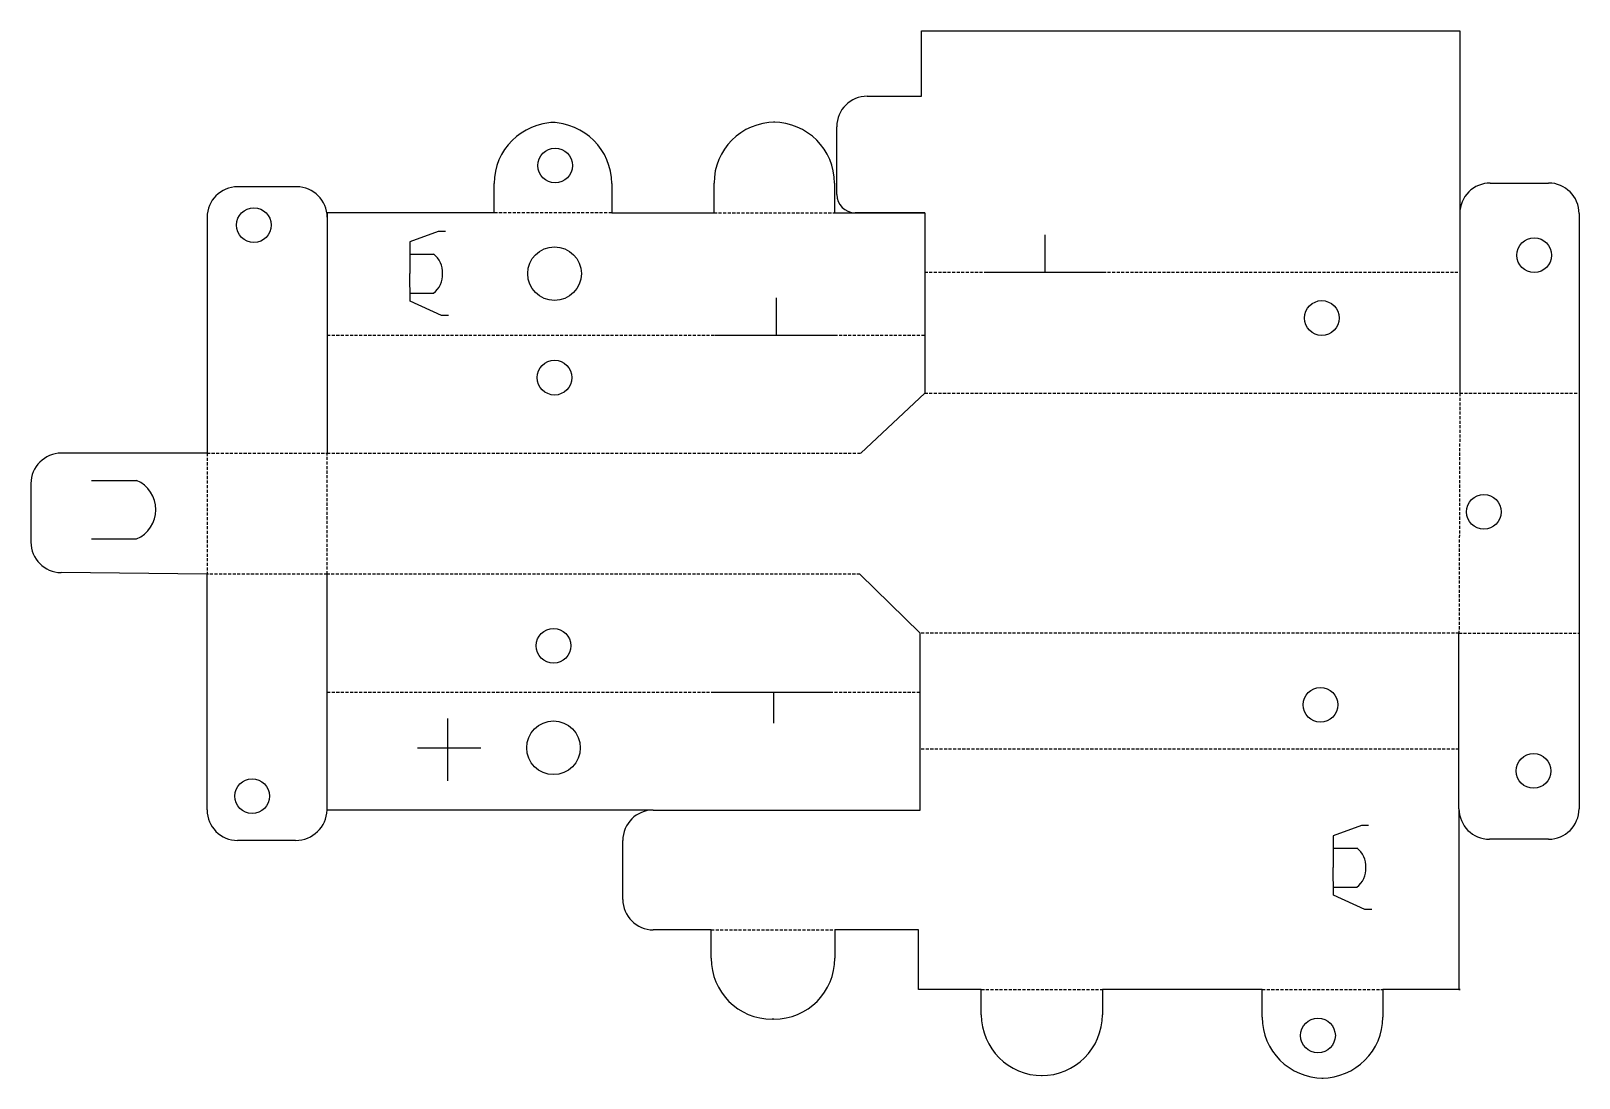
# Model space of a CAD drawing. Header units: millimetres. Extents: x -126 to 128, y -90 to 82.
import ezdxf

# ---------------------------------------------------------------- set-up
doc = ezdxf.new("R2010")
doc.units = ezdxf.units.MM
doc.linetypes.add('DASHED', pattern=[0.75, 0.5, -0.25])
doc.layers.get('0').update_dxf_attribs({"linetype": 'CONTINUOUS'})

msp = doc.modelspace()

# ---------------------------------------------------------------- linework, layer by layer
for p, q in [((19.82, 71.14), (19.82, 81.85)), ((19.82, 81.85), (108.14, 81.85)), ((108.14, 81.85), (108.14, 22.39)), ((10.9, 71.14), (19.82, 71.14)), ((-40.32, 66.8), (-41.03, 66.8)), ((-4.24, 66.86), (-4.47, 66.86)), ((5.9, 55.02), (5.9, 66.14)), ((-82.72, 56.27), (-92.43, 56.27)), ((-50.32, 52.02), (-50.32, 56.8)), ((-31.03, 56.8), (-31.03, 52.02)), ((-14.24, 52.02), (-14.24, 56.86)), ((5.53, 56.86), (5.53, 52.02)), ((113.14, 56.89), (122.7, 56.89)), ((-97.43, 51.27), (-97.43, 12.56)), ((-50.32, 52.02), (-77.72, 52.02)), ((-77.72, 52.02), (-77.72, 51.27)), ((-77.72, 51.27), (-77.72, 12.56)), ((-31.03, 52.02), (-14.24, 52.02)), ((5.53, 52.02), (20.33, 52.02)), ((20.33, 52.02), (8.9, 52.02)), ((20.33, 52.02), (20.33, 22.39)), ((108.14, 52.12), (108.14, 51.88)), ((127.7, 51.89), (127.7, -45.81)), ((-59.5, 48.95), (-64.13, 47.24)), ((-58.33, 48.95), (-59.5, 48.95)), ((40.11, 42.26), (40.11, 48.37)), ((-64.13, 47.24), (-64.13, 42.02)), ((-64.13, 45.24), (-60.29, 45.24)), ((-64.11, 37.52), (-64.13, 42.02)), ((30.42, 42.26), (49.81, 42.26)), ((-64.13, 38.81), (-60.29, 38.81)), ((-58.96, 35.13), (-64.11, 37.52)), ((-4.01, 31.91), (-4.01, 38.07)), ((-57.83, 35.13), (-58.96, 35.13)), ((-14.09, 31.91), (5.6, 31.91)), ((20.33, 22.39), (9.86, 12.56)), ((-97.43, 12.56), (-121.33, 12.56)), ((-116.4, 8.08), (-109, 8.08)), ((-126.33, 7.56), (-126.33, -2.05)), ((-116.4, -1.52), (-109, -1.52)), ((-97.43, -7.31), (-121.38, -7.05)), ((-97.43, -46), (-97.43, -7.31)), ((-77.72, -46), (-77.72, -7.31)), ((19.59, -16.96), (9.7, -7.31)), ((19.59, -46.01), (19.59, -16.96)), ((108, -45.81), (108, -17)), ((-14.14, -26.65), (5.16, -26.65)), ((-4.49, -26.65), (-4.49, -31.76)), ((-58, -31), (-58, -41.2)), ((-62.88, -35.8), (-52.5, -35.8)), ((-77.72, -46.01), (-77.72, -46)), ((-24.21, -46.01), (-77.72, -46.01)), ((-24.21, -46.01), (19.59, -46.01)), ((108, -45.81), (108, -75.49)), ((92, -48.53), (87.37, -50.25)), ((87.37, -50.25), (87.37, -55.46)), ((93.17, -48.53), (92, -48.53)), ((-82.9, -51), (-92.43, -51)), ((-29.21, -60.68), (-29.21, -51.01)), ((87.37, -52.25), (91.21, -52.25)), ((122.7, -50.81), (113, -50.81)), ((87.39, -59.97), (87.37, -55.46)), ((87.37, -58.68), (91.21, -58.68)), ((92.55, -62.36), (87.39, -59.97)), ((93.68, -62.36), (92.55, -62.36)), ((-14.72, -65.68), (-24.21, -65.68)), ((-14.72, -70.34), (-14.72, -65.68)), ((19.33, -65.68), (5.59, -65.68)), ((5.59, -65.68), (5.59, -70.34)), ((19.33, -75.49), (19.33, -65.68)), ((29.62, -75.49), (19.33, -75.49)), ((29.62, -79.6), (29.62, -75.49)), ((75.7, -75.49), (49.48, -75.49)), ((49.48, -75.49), (49.48, -79.6)), ((75.7, -80), (75.7, -75.49)), ((108.22, -75.49), (95.5, -75.49)), ((95.5, -75.49), (95.5, -80)), ((108, -75.49), (108.22, -75.49)), ((-4.41, -80.34), (-4.72, -80.34)), ((39.48, -89.6), (39.62, -89.6)), ((85.5, -90), (85.7, -90))]:
    msp.add_line(p, q)
at = {"linetype": 'DASHED'}
for p, q in [((-31.03, 52.02), (-50.32, 52.02)), ((-14.24, 52.02), (5.53, 52.02)), ((20.33, 42.26), (108.14, 42.26)), ((-77.72, 31.91), (20.33, 31.91)), ((20.33, 22.39), (108.14, 22.39)), ((108.14, 22.39), (108, -17)), ((108.14, 22.39), (127.7, 22.39)), ((-97.43, 12.56), (-97.43, -7.31)), ((-97.43, 12.56), (-77.72, 12.56)), ((-77.72, -7.31), (-77.72, 12.56)), ((-77.72, 12.56), (9.86, 12.56)), ((-77.72, -7.31), (-97.43, -7.31)), ((9.7, -7.31), (-77.72, -7.31)), ((108, -17), (19.59, -16.96)), ((108, -17), (127.7, -17)), ((-77.72, -26.65), (19.59, -26.65)), ((108, -36), (19.59, -36)), ((-14.72, -65.68), (5.59, -65.68)), ((29.62, -75.49), (49.48, -75.49)), ((75.7, -75.49), (95.5, -75.49))]:
    msp.add_line(p, q, dxfattribs=at)
for centre, radius in [((-40.31, 59.76), 2.85), ((-89.74, 49.99), 2.85), ((-40.41, 42.02), 4.4), ((120.35, 45.04), 2.85), ((85.49, 34.74), 2.85), ((-40.41, 24.95), 2.85), ((112.08, 2.92), 2.85), ((-40.58, -19.05), 2.85), ((85.27, -28.74), 2.85), ((-40.58, -35.8), 4.4), ((120.23, -39.6), 2.85), ((-90.03, -43.73), 2.85), ((84.86, -83.02), 2.85)]:
    msp.add_circle(centre, radius)
for centre, radius, start, end in [((10.9, 66.14), 5, 90, 180), ((-40.32, 56.8), 10, 90, 180), ((-41.03, 56.8), 10, 0, 90), ((-4.24, 56.86), 10, 90, 180), ((-4.47, 56.86), 10, 0, 90), ((-92.43, 51.27), 5, 90, 180), ((-82.72, 51.27), 5, 0, 90), ((113.14, 51.89), 5, 90, 180.0978), ((122.7, 51.89), 5, 0, 90), ((8.9, 55.02), 3, 180, 270), ((-62.63, 42.18), 3.86, -2.2815, 52.5974), ((-62.63, 41.87), 3.86, -52.5974, 2.2815), ((-121.33, 7.56), 5, 90, 180), ((-111.07, 3.28), 5.23, 0, 66.7111), ((-111.07, 3.28), 5.23, -66.7111, 0), ((-121.33, -2.05), 5, 180, 269.3947), ((-92.43, -46), 5, 180, 270), ((-82.9, -45.82), 5.18, 270, 358.0038), ((-24.21, -51.01), 5, 90, 180), ((113, -45.81), 5, 180, 270), ((122.7, -45.81), 5, 270, 360), ((88.87, -55.31), 3.86, -2.2815, 52.5974), ((88.87, -55.62), 3.86, -52.5974, 2.2815), ((-24.21, -60.68), 5, 180, 270), ((-4.72, -70.34), 10, 180, 270), ((-4.41, -70.34), 10, -90, 0), ((39.62, -79.6), 10, 180, 270), ((39.48, -79.6), 10, 270, 360), ((85.7, -80), 10, 180, 270), ((85.5, -80), 10, -90, 0)]:
    msp.add_arc(centre, radius, start, end)

doc.saveas('drawing.dxf')
